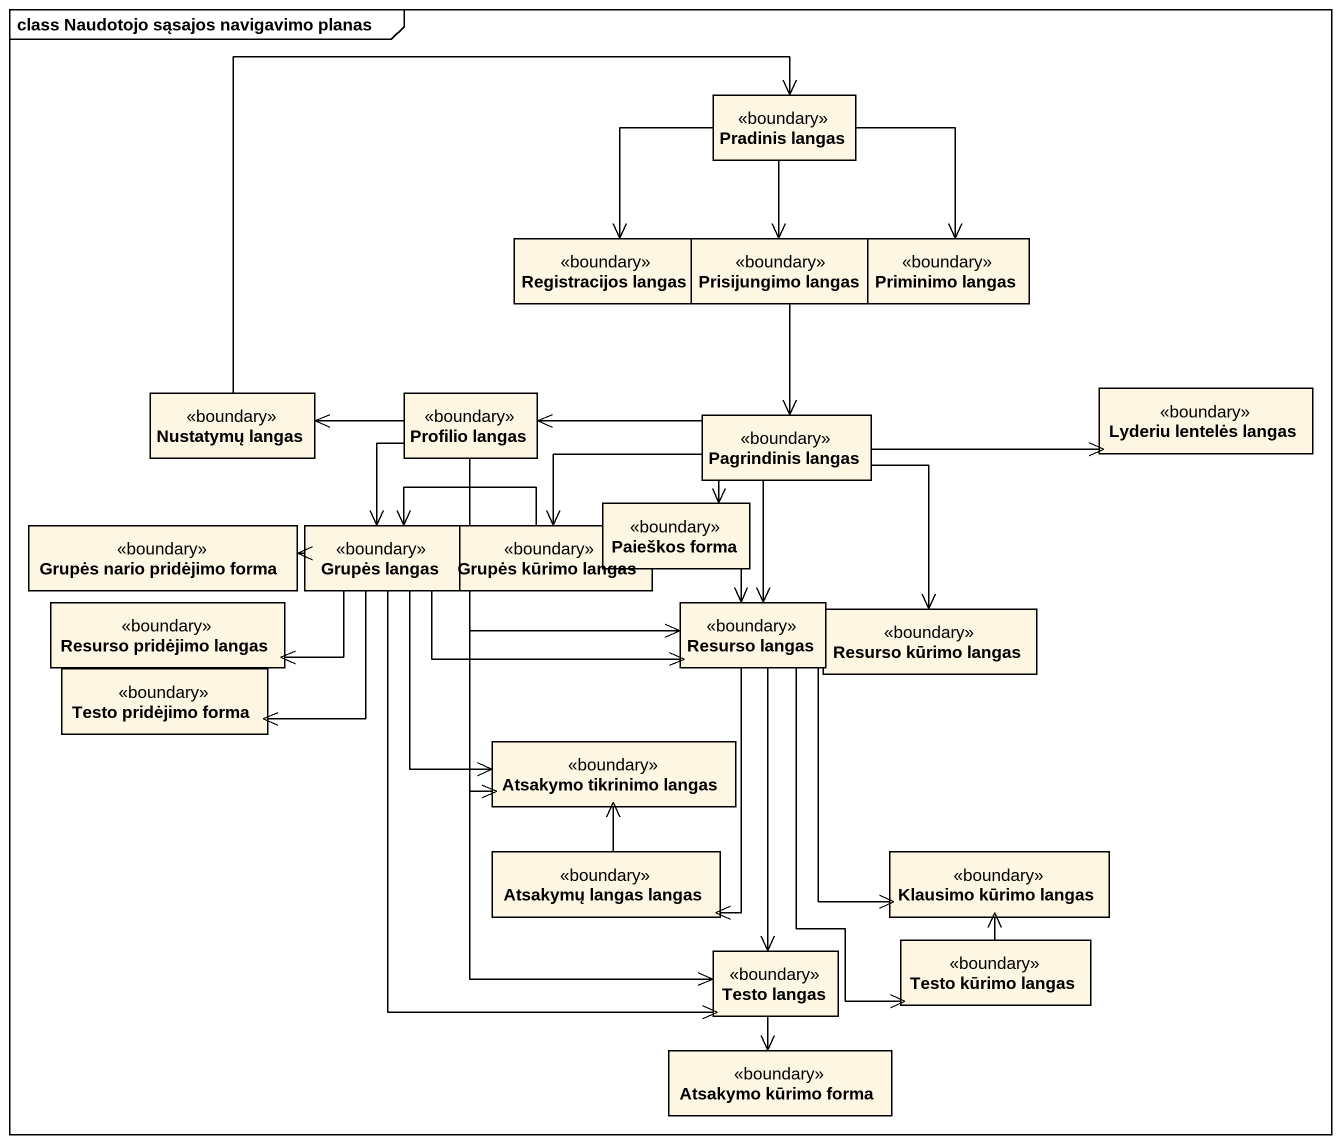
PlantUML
@startuml
mainframe class Naudotojo sąsajos navigavimo planas
hide circle
hide empty members
class "Pradinis langas" as Pradinis_langas <<boundary>>
class "Registracijos langas" as Registracijos_langas <<boundary>>
class "Prisijungimo langas" as Prisijungimo_langas <<boundary>>
class "Priminimo langas" as Priminimo_langas <<boundary>>
class "Nustatymų langas" as Nustatymų_langas <<boundary>>
class "Profilio langas" as Profilio_langas <<boundary>>
class "Pagrindinis langas" as Pagrindinis_langas <<boundary>>
class "Lyderiu lentelės langas" as Lyderiu_lentelės_langas <<boundary>>
class "Paieškos forma" as Paieškos_forma <<boundary>>
class "Grupės nario pridėjimo forma" as Grupės_nario_pridėjimo_forma <<boundary>>
class "Grupės langas" as Grupės_langas <<boundary>>
class "Grupės kūrimo langas" as Grupės_kūrimo_langas <<boundary>>
class "Resurso pridėjimo langas" as Resurso_pridėjimo_langas <<boundary>>
class "Resurso langas" as Resurso_langas <<boundary>>
class "Resurso kūrimo langas" as Resurso_kūrimo_langas <<boundary>>
class "Testo pridėjimo forma" as Testo_pridėjimo_forma <<boundary>>
class "Atsakymo tikrinimo langas" as Atsakymo_tikrinimo_langas <<boundary>>
class "Atsakymų langas langas" as Atsakymų_langas_langas <<boundary>>
class "Klausimo kūrimo langas" as Klausimo_kūrimo_langas <<boundary>>
class "Testo kūrimo langas" as Testo_kūrimo_langas <<boundary>>
class "Testo langas" as Testo_langas <<boundary>>
class "Atsakymo kūrimo forma" as Atsakymo_kūrimo_forma <<boundary>>
Pradinis_langas --> Registracijos_langas
Pradinis_langas --> Prisijungimo_langas
Pradinis_langas --> Priminimo_langas
Prisijungimo_langas --> Pagrindinis_langas
Nustatymų_langas -right-> Pradinis_langas
Profilio_langas -left-> Nustatymų_langas
Profilio_langas --> Grupės_langas
Profilio_langas --> Resurso_langas
Profilio_langas --> Atsakymo_tikrinimo_langas
Profilio_langas --> Testo_langas
Pagrindinis_langas -left-> Profilio_langas
Pagrindinis_langas -right-> Lyderiu_lentelės_langas
Pagrindinis_langas --> Paieškos_forma
Pagrindinis_langas -left-> Grupės_kūrimo_langas
Pagrindinis_langas --> Resurso_langas
Pagrindinis_langas --> Resurso_kūrimo_langas
Paieškos_forma --> Resurso_langas
Grupės_langas -left-> Grupės_nario_pridėjimo_forma
Grupės_langas -left-> Resurso_pridėjimo_langas
Grupės_langas -right-> Resurso_langas
Grupės_langas --> Testo_pridėjimo_forma
Grupės_langas --> Atsakymo_tikrinimo_langas
Grupės_langas --> Testo_langas
Grupės_kūrimo_langas -left-> Grupės_langas
Resurso_langas --> Atsakymų_langas_langas
Resurso_langas --> Klausimo_kūrimo_langas
Resurso_langas --> Testo_kūrimo_langas
Resurso_langas --> Testo_langas
Atsakymų_langas_langas -up-> Atsakymo_tikrinimo_langas
Testo_kūrimo_langas -up-> Klausimo_kūrimo_langas
Testo_langas --> Atsakymo_kūrimo_forma
@enduml
